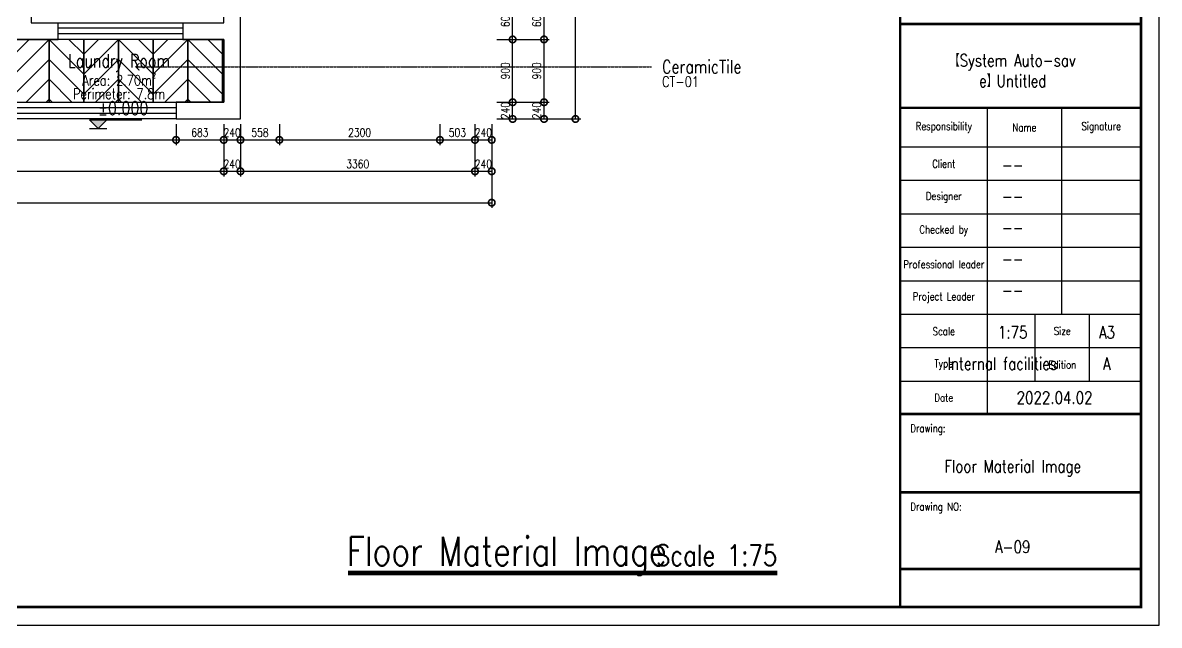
# Model space of a CAD drawing. Header units: millimetres. Extents: x 0 to 211505, y 0 to 22276.
# Drawn here: x 195220 to 211505, y 0 to 8638 of the extents above; entities that cross this region are included whole.
import ezdxf
from ezdxf import colors
from ezdxf.entities.mleader import LeaderData, LeaderLine
from ezdxf.enums import TextEntityAlignment as Align
from ezdxf.math import Vec2, Vec3

# ---------------------------------------------------------------- set-up
doc = ezdxf.new("R2010")
doc.units = ezdxf.units.MM
doc.linetypes.add('DASHED_JURAN', pattern=[3.75, 2.5, -1.25])
for name, color, linetype in [('P-填充', 138, 'Continuous'), ('P-墙体', 160, 'Continuous'), ('P-房间名', 2, 'Continuous'), ('P-房间属性', 2, 'Continuous'), ('P-标注', 44, 'Continuous'), ('P-标高', 1, 'Continuous'), ('P-玻璃窗', 136, 'Continuous'), ('V-文字', 50, 'Continuous')]:
    doc.layers.add(name, color=color, linetype=linetype)
doc.styles.add('标准', font='simplex.shx', dxfattribs={"width": 0.8, "bigfont": 'gbcbig.shx'})
doc.dimstyles.new('sjj_1-075', dxfattribs={"dimscale": 75, "dimtxt": 1.6, "dimasz": 2.5, "dimexe": 1, "dimexo": 1, "dimgap": 0.6, "dimtad": 1, "dimdec": 0, "dimzin": 12, "dimdsep": 46, "dimtxsty": '标准', "dimblk": 'DOTSMALL', "dimblk1": 'DOTSMALL', "dimblk2": 'DOTSMALL', "dimcen": 0.125, "dimclrd": 3, "dimclre": 3, "dimclrt": 14, "dimadec": 0, "dimazin": 0, "dimtfac": 1, "dimtdec": 0, "dimtix": 1, "dimtmove": 2, "dimatfit": 3, "dimldrblk": 'DOTSMALL', "dimfxl": 6, "dimfxlon": 1, "dimtvp": 1, "dimtolj": 1, "dimtzin": 0, "dimarcsym": 0})

# ---------------------------------------------------------------- blocks, each defined once
blk = doc.blocks.new('_DotSmall')
at = {"color": 0, "linetype": 'ByBlock', "const_width": 0.5}
blk.add_lwpolyline([(-0.0625, 0, 1), (0.0625, 0, 1)], format="xyb", close=True, dxfattribs=at)
blk = doc.blocks.new('*D1175')
at = {"layer": 'DEFPOINTS', "color": 0}
for p in [(202690, 18168), (203140, 18168), (202690, 7258)]:
    blk.add_point(p, dxfattribs=at)
at = {"layer": 'P-标注', "color": 3, "lineweight": -2}
for p, q in [((202765, 18168), (203215, 18168)), ((203140, 7258), (203140, 18168)), ((202765, 7258), (203215, 7258))]:
    blk.add_line(p, q, dxfattribs=at)
at = {"layer": 'P-标注', "color": 3, "lineweight": -2, "xscale": 187.5, "yscale": 187.5, "zscale": 187.5}
for p, rotation in [((203140, 18168), 89.99998127603163), ((203140, 7258), 269.9999812760316)]:
    blk.add_blockref('_DotSmall', p, dxfattribs=dict(at, rotation=rotation))
at = {"layer": 'P-标注', "color": 14, "insert": (203035, 12713), "char_height": 120, "attachment_point": 5, "rotation": 90, "style": '标准'}
blk.add_mtext('\\A1;10910', dxfattribs=at)
blk = doc.blocks.new('*D1176')
at = {"layer": 'DEFPOINTS', "color": 0}
for p in [(186420, 6508), (201940, 6508), (201940, 6058)]:
    blk.add_point(p, dxfattribs=at)
at = {"layer": 'P-标注', "color": 3, "lineweight": -2}
for p, q in [((186420, 6433), (186420, 5983)), ((201940, 6433), (201940, 5983)), ((186420, 6058), (201940, 6058))]:
    blk.add_line(p, q, dxfattribs=at)
at = {"layer": 'P-标注', "color": 3, "lineweight": -2, "xscale": 187.5, "yscale": 187.5, "zscale": 187.5, "rotation": 180}
blk.add_blockref('_DotSmall', (186420, 6058), dxfattribs=at)
at = {"layer": 'P-标注', "color": 3, "lineweight": -2, "xscale": 187.5, "yscale": 187.5, "zscale": 187.5}
blk.add_blockref('_DotSmall', (201940, 6058), dxfattribs=at)
at = {"layer": 'P-标注', "color": 14, "insert": (194180, 6163), "char_height": 120, "attachment_point": 5, "style": '标准'}
blk.add_mtext('\\A1;15520', dxfattribs=at)
blk = doc.blocks.new('*D1194')
at = {"layer": 'DEFPOINTS', "color": 0}
for p in [(202240, 7498), (202690, 7498), (202240, 7258)]:
    blk.add_point(p, dxfattribs=at)
at = {"layer": 'P-标注', "color": 3, "lineweight": -2}
for p, q in [((202315, 7498), (202765, 7498)), ((202690, 7258), (202690, 7498)), ((202315, 7258), (202765, 7258))]:
    blk.add_line(p, q, dxfattribs=at)
at = {"layer": 'P-标注', "color": 3, "lineweight": -2, "xscale": 187.5, "yscale": 187.5, "zscale": 187.5}
for p, rotation in [((202690, 7498), 269.9999812760311), ((202690, 7258), 89.99998127603108)]:
    blk.add_blockref('_DotSmall', p, dxfattribs=dict(at, rotation=rotation))
at = {"layer": 'P-标注', "color": 14, "insert": (202585, 7378), "char_height": 120, "attachment_point": 5, "rotation": 90, "style": '标准'}
blk.add_mtext('\\A1;240', dxfattribs=at)
blk = doc.blocks.new('*D1195')
at = {"layer": 'DEFPOINTS', "color": 0}
for p in [(202240, 8398), (202690, 8398), (202240, 7498)]:
    blk.add_point(p, dxfattribs=at)
at = {"layer": 'P-标注', "color": 3, "lineweight": -2}
for p, q in [((202315, 8398), (202765, 8398)), ((202690, 7498), (202690, 8398)), ((202315, 7498), (202765, 7498))]:
    blk.add_line(p, q, dxfattribs=at)
at = {"layer": 'P-标注', "color": 3, "lineweight": -2, "xscale": 187.5, "yscale": 187.5, "zscale": 187.5}
for p, rotation in [((202690, 8398), 89.99998127603247), ((202690, 7498), 269.9999812760325)]:
    blk.add_blockref('_DotSmall', p, dxfattribs=dict(at, rotation=rotation))
at = {"layer": 'P-标注', "color": 14, "insert": (202585, 7948), "char_height": 120, "attachment_point": 5, "rotation": 90, "style": '标准'}
blk.add_mtext('\\A1;900', dxfattribs=at)
blk = doc.blocks.new('*D1196')
at = {"layer": 'DEFPOINTS', "color": 0}
for p in [(202240, 8998), (202690, 8998), (202240, 8398)]:
    blk.add_point(p, dxfattribs=at)
at = {"layer": 'P-标注', "color": 3, "lineweight": -2}
for p, q in [((202315, 8998), (202765, 8998)), ((202690, 8398), (202690, 8998)), ((202315, 8398), (202765, 8398))]:
    blk.add_line(p, q, dxfattribs=at)
at = {"layer": 'P-标注', "color": 3, "lineweight": -2, "xscale": 187.5, "yscale": 187.5, "zscale": 187.5}
for p, rotation in [((202690, 8998), 89.99998127603247), ((202690, 8398), 269.9999812760325)]:
    blk.add_blockref('_DotSmall', p, dxfattribs=dict(at, rotation=rotation))
at = {"layer": 'P-标注', "color": 14, "insert": (202585, 8698), "char_height": 120, "attachment_point": 5, "rotation": 90, "style": '标准'}
blk.add_mtext('\\A1;600', dxfattribs=at)
blk = doc.blocks.new('*D1207')
at = {"layer": 'DEFPOINTS', "color": 0}
for p in [(189100, 6958), (198100, 6958), (198100, 6508)]:
    blk.add_point(p, dxfattribs=at)
at = {"layer": 'P-标注', "color": 3, "lineweight": -2}
for p, q in [((189100, 6883), (189100, 6433)), ((198100, 6883), (198100, 6433)), ((189100, 6508), (198100, 6508))]:
    blk.add_line(p, q, dxfattribs=at)
at = {"layer": 'P-标注', "color": 3, "lineweight": -2, "xscale": 187.5, "yscale": 187.5, "zscale": 187.5, "rotation": 180}
blk.add_blockref('_DotSmall', (189100, 6508), dxfattribs=at)
at = {"layer": 'P-标注', "color": 3, "lineweight": -2, "xscale": 187.5, "yscale": 187.5, "zscale": 187.5}
blk.add_blockref('_DotSmall', (198100, 6508), dxfattribs=at)
at = {"layer": 'P-标注', "color": 14, "insert": (193600, 6613), "char_height": 120, "attachment_point": 5, "style": '标准'}
blk.add_mtext('\\A1;9000', dxfattribs=at)
blk = doc.blocks.new('*D1208')
at = {"layer": 'DEFPOINTS', "color": 0}
for p in [(198100, 6958), (198340, 6958), (198340, 6508)]:
    blk.add_point(p, dxfattribs=at)
at = {"layer": 'P-标注', "color": 3, "lineweight": -2}
for p, q in [((198100, 6883), (198100, 6433)), ((198340, 6883), (198340, 6433)), ((198100, 6508), (198340, 6508))]:
    blk.add_line(p, q, dxfattribs=at)
at = {"layer": 'P-标注', "color": 3, "lineweight": -2, "xscale": 187.5, "yscale": 187.5, "zscale": 187.5}
blk.add_blockref('_DotSmall', (198100, 6508), dxfattribs=at)
at = {"layer": 'P-标注', "color": 3, "lineweight": -2, "xscale": 187.5, "yscale": 187.5, "zscale": 187.5, "rotation": 180}
blk.add_blockref('_DotSmall', (198340, 6508), dxfattribs=at)
at = {"layer": 'P-标注', "color": 14, "insert": (198220, 6613), "char_height": 120, "attachment_point": 5, "style": '标准'}
blk.add_mtext('\\A1;240', dxfattribs=at)
blk = doc.blocks.new('*D1209')
at = {"layer": 'DEFPOINTS', "color": 0}
for p in [(198340, 6958), (201700, 6958), (201700, 6508)]:
    blk.add_point(p, dxfattribs=at)
at = {"layer": 'P-标注', "color": 3, "lineweight": -2}
for p, q in [((198340, 6883), (198340, 6433)), ((201700, 6883), (201700, 6433)), ((198340, 6508), (201700, 6508))]:
    blk.add_line(p, q, dxfattribs=at)
at = {"layer": 'P-标注', "color": 3, "lineweight": -2, "xscale": 187.5, "yscale": 187.5, "zscale": 187.5, "rotation": 180}
blk.add_blockref('_DotSmall', (198340, 6508), dxfattribs=at)
at = {"layer": 'P-标注', "color": 3, "lineweight": -2, "xscale": 187.5, "yscale": 187.5, "zscale": 187.5}
blk.add_blockref('_DotSmall', (201700, 6508), dxfattribs=at)
at = {"layer": 'P-标注', "color": 14, "insert": (200020, 6613), "char_height": 120, "attachment_point": 5, "style": '标准'}
blk.add_mtext('\\A1;3360', dxfattribs=at)
blk = doc.blocks.new('*D1210')
at = {"layer": 'DEFPOINTS', "color": 0}
for p in [(201700, 6958), (201940, 6958), (201940, 6508)]:
    blk.add_point(p, dxfattribs=at)
at = {"layer": 'P-标注', "color": 3, "lineweight": -2}
for p, q in [((201700, 6883), (201700, 6433)), ((201940, 6883), (201940, 6433)), ((201700, 6508), (201940, 6508))]:
    blk.add_line(p, q, dxfattribs=at)
at = {"layer": 'P-标注', "color": 3, "lineweight": -2, "xscale": 187.5, "yscale": 187.5, "zscale": 187.5}
blk.add_blockref('_DotSmall', (201700, 6508), dxfattribs=at)
at = {"layer": 'P-标注', "color": 3, "lineweight": -2, "xscale": 187.5, "yscale": 187.5, "zscale": 187.5, "rotation": 180}
blk.add_blockref('_DotSmall', (201940, 6508), dxfattribs=at)
at = {"layer": 'P-标注', "color": 14, "insert": (201820, 6613), "char_height": 120, "attachment_point": 5, "style": '标准'}
blk.add_mtext('\\A1;240', dxfattribs=at)
blk = doc.blocks.new('*D1238')
at = {"layer": 'DEFPOINTS', "color": 0}
for p in [(201940, 7498), (202240, 7498), (201940, 7258)]:
    blk.add_point(p, dxfattribs=at)
at = {"layer": 'P-标注', "color": 3, "lineweight": -2}
for p, q in [((202015, 7498), (202315, 7498)), ((202240, 7258), (202240, 7498)), ((202015, 7258), (202315, 7258))]:
    blk.add_line(p, q, dxfattribs=at)
at = {"layer": 'P-标注', "color": 3, "lineweight": -2, "xscale": 187.5, "yscale": 187.5, "zscale": 187.5}
for p, rotation in [((202240, 7498), 269.9999812760311), ((202240, 7258), 89.99998127603108)]:
    blk.add_blockref('_DotSmall', p, dxfattribs=dict(at, rotation=rotation))
at = {"layer": 'P-标注', "color": 14, "insert": (202135, 7378), "char_height": 120, "attachment_point": 5, "rotation": 90, "style": '标准'}
blk.add_mtext('\\A1;240', dxfattribs=at)
blk = doc.blocks.new('*D1239')
at = {"layer": 'DEFPOINTS', "color": 0}
for p in [(201940, 8398), (202240, 8398), (201940, 7498)]:
    blk.add_point(p, dxfattribs=at)
at = {"layer": 'P-标注', "color": 3, "lineweight": -2}
for p, q in [((202015, 8398), (202315, 8398)), ((202240, 7498), (202240, 8398)), ((202015, 7498), (202315, 7498))]:
    blk.add_line(p, q, dxfattribs=at)
at = {"layer": 'P-标注', "color": 3, "lineweight": -2, "xscale": 187.5, "yscale": 187.5, "zscale": 187.5}
for p, rotation in [((202240, 8398), 89.99998127603247), ((202240, 7498), 269.9999812760325)]:
    blk.add_blockref('_DotSmall', p, dxfattribs=dict(at, rotation=rotation))
at = {"layer": 'P-标注', "color": 14, "insert": (202135, 7948), "char_height": 120, "attachment_point": 5, "rotation": 90, "style": '标准'}
blk.add_mtext('\\A1;900', dxfattribs=at)
blk = doc.blocks.new('*D1240')
at = {"layer": 'DEFPOINTS', "color": 0}
for p in [(201940, 8998), (202240, 8998), (201940, 8398)]:
    blk.add_point(p, dxfattribs=at)
at = {"layer": 'P-标注', "color": 3, "lineweight": -2}
for p, q in [((202015, 8998), (202315, 8998)), ((202240, 8398), (202240, 8998)), ((202015, 8398), (202315, 8398))]:
    blk.add_line(p, q, dxfattribs=at)
at = {"layer": 'P-标注', "color": 3, "lineweight": -2, "xscale": 187.5, "yscale": 187.5, "zscale": 187.5}
for p, rotation in [((202240, 8998), 89.99998127603247), ((202240, 8398), 269.9999812760325)]:
    blk.add_blockref('_DotSmall', p, dxfattribs=dict(at, rotation=rotation))
at = {"layer": 'P-标注', "color": 14, "insert": (202135, 8698), "char_height": 120, "attachment_point": 5, "rotation": 90, "style": '标准'}
blk.add_mtext('\\A1;600', dxfattribs=at)
blk = doc.blocks.new('*D1252')
at = {"layer": 'DEFPOINTS', "color": 0}
for p in [(189818, 7258), (197417, 7258), (197417, 6958)]:
    blk.add_point(p, dxfattribs=at)
at = {"layer": 'P-标注', "color": 3, "lineweight": -2}
for p, q in [((189818, 7183), (189818, 6883)), ((197417, 7183), (197417, 6883)), ((189818, 6958), (197417, 6958))]:
    blk.add_line(p, q, dxfattribs=at)
at = {"layer": 'P-标注', "color": 3, "lineweight": -2, "xscale": 187.5, "yscale": 187.5, "zscale": 187.5, "rotation": 180}
blk.add_blockref('_DotSmall', (189818, 6958), dxfattribs=at)
at = {"layer": 'P-标注', "color": 3, "lineweight": -2, "xscale": 187.5, "yscale": 187.5, "zscale": 187.5}
blk.add_blockref('_DotSmall', (197417, 6958), dxfattribs=at)
at = {"layer": 'P-标注', "color": 14, "insert": (193618, 7063), "char_height": 120, "attachment_point": 5, "style": '标准'}
blk.add_mtext('\\A1;7599', dxfattribs=at)
blk = doc.blocks.new('*D1253')
at = {"layer": 'DEFPOINTS', "color": 0}
for p in [(197417, 7258), (198100, 7258), (198100, 6958)]:
    blk.add_point(p, dxfattribs=at)
at = {"layer": 'P-标注', "color": 3, "lineweight": -2}
for p, q in [((197417, 7183), (197417, 6883)), ((198100, 7183), (198100, 6883)), ((197417, 6958), (198100, 6958))]:
    blk.add_line(p, q, dxfattribs=at)
at = {"layer": 'P-标注', "color": 3, "lineweight": -2, "xscale": 187.5, "yscale": 187.5, "zscale": 187.5, "rotation": 180}
blk.add_blockref('_DotSmall', (197417, 6958), dxfattribs=at)
at = {"layer": 'P-标注', "color": 3, "lineweight": -2, "xscale": 187.5, "yscale": 187.5, "zscale": 187.5}
blk.add_blockref('_DotSmall', (198100, 6958), dxfattribs=at)
at = {"layer": 'P-标注', "color": 14, "insert": (197758, 7063), "char_height": 120, "attachment_point": 5, "style": '标准'}
blk.add_mtext('\\A1;683', dxfattribs=at)
blk = doc.blocks.new('*D1254')
at = {"layer": 'DEFPOINTS', "color": 0}
for p in [(198100, 7258), (198340, 7258), (198340, 6958)]:
    blk.add_point(p, dxfattribs=at)
at = {"layer": 'P-标注', "color": 3, "lineweight": -2}
for p, q in [((198100, 7183), (198100, 6883)), ((198340, 7183), (198340, 6883)), ((198100, 6958), (198340, 6958))]:
    blk.add_line(p, q, dxfattribs=at)
at = {"layer": 'P-标注', "color": 3, "lineweight": -2, "xscale": 187.5, "yscale": 187.5, "zscale": 187.5}
blk.add_blockref('_DotSmall', (198100, 6958), dxfattribs=at)
at = {"layer": 'P-标注', "color": 3, "lineweight": -2, "xscale": 187.5, "yscale": 187.5, "zscale": 187.5, "rotation": 180}
blk.add_blockref('_DotSmall', (198340, 6958), dxfattribs=at)
at = {"layer": 'P-标注', "color": 14, "insert": (198220, 7063), "char_height": 120, "attachment_point": 5, "style": '标准'}
blk.add_mtext('\\A1;240', dxfattribs=at)
blk = doc.blocks.new('*D1255')
at = {"layer": 'DEFPOINTS', "color": 0}
for p in [(198340, 7258), (198897, 7258), (198897, 6958)]:
    blk.add_point(p, dxfattribs=at)
at = {"layer": 'P-标注', "color": 3, "lineweight": -2}
for p, q in [((198340, 7183), (198340, 6883)), ((198897, 7183), (198897, 6883)), ((198340, 6958), (198897, 6958))]:
    blk.add_line(p, q, dxfattribs=at)
at = {"layer": 'P-标注', "color": 3, "lineweight": -2, "xscale": 187.5, "yscale": 187.5, "zscale": 187.5, "rotation": 180}
blk.add_blockref('_DotSmall', (198340, 6958), dxfattribs=at)
at = {"layer": 'P-标注', "color": 3, "lineweight": -2, "xscale": 187.5, "yscale": 187.5, "zscale": 187.5}
blk.add_blockref('_DotSmall', (198897, 6958), dxfattribs=at)
at = {"layer": 'P-标注', "color": 14, "insert": (198619, 7063), "char_height": 120, "attachment_point": 5, "style": '标准'}
blk.add_mtext('\\A1;558', dxfattribs=at)
blk = doc.blocks.new('*D1256')
at = {"layer": 'DEFPOINTS', "color": 0}
for p in [(198897, 7258), (201197, 7258), (201197, 6958)]:
    blk.add_point(p, dxfattribs=at)
at = {"layer": 'P-标注', "color": 3, "lineweight": -2}
for p, q in [((198897, 7183), (198897, 6883)), ((201197, 7183), (201197, 6883)), ((198897, 6958), (201197, 6958))]:
    blk.add_line(p, q, dxfattribs=at)
at = {"layer": 'P-标注', "color": 3, "lineweight": -2, "xscale": 187.5, "yscale": 187.5, "zscale": 187.5, "rotation": 180}
blk.add_blockref('_DotSmall', (198897, 6958), dxfattribs=at)
at = {"layer": 'P-标注', "color": 3, "lineweight": -2, "xscale": 187.5, "yscale": 187.5, "zscale": 187.5}
blk.add_blockref('_DotSmall', (201197, 6958), dxfattribs=at)
at = {"layer": 'P-标注', "color": 14, "insert": (200047, 7063), "char_height": 120, "attachment_point": 5, "style": '标准'}
blk.add_mtext('\\A1;2300', dxfattribs=at)
blk = doc.blocks.new('*D1257')
at = {"layer": 'DEFPOINTS', "color": 0}
for p in [(201197, 7258), (201700, 7258), (201700, 6958)]:
    blk.add_point(p, dxfattribs=at)
at = {"layer": 'P-标注', "color": 3, "lineweight": -2}
for p, q in [((201197, 7183), (201197, 6883)), ((201700, 7183), (201700, 6883)), ((201197, 6958), (201700, 6958))]:
    blk.add_line(p, q, dxfattribs=at)
at = {"layer": 'P-标注', "color": 3, "lineweight": -2, "xscale": 187.5, "yscale": 187.5, "zscale": 187.5, "rotation": 180}
blk.add_blockref('_DotSmall', (201197, 6958), dxfattribs=at)
at = {"layer": 'P-标注', "color": 3, "lineweight": -2, "xscale": 187.5, "yscale": 187.5, "zscale": 187.5}
blk.add_blockref('_DotSmall', (201700, 6958), dxfattribs=at)
at = {"layer": 'P-标注', "color": 14, "insert": (201448, 7063), "char_height": 120, "attachment_point": 5, "style": '标准'}
blk.add_mtext('\\A1;503', dxfattribs=at)
blk = doc.blocks.new('*D1258')
at = {"layer": 'DEFPOINTS', "color": 0}
for p in [(201700, 7258), (201940, 7258), (201940, 6958)]:
    blk.add_point(p, dxfattribs=at)
at = {"layer": 'P-标注', "color": 3, "lineweight": -2}
for p, q in [((201700, 7183), (201700, 6883)), ((201940, 7183), (201940, 6883)), ((201700, 6958), (201940, 6958))]:
    blk.add_line(p, q, dxfattribs=at)
at = {"layer": 'P-标注', "color": 3, "lineweight": -2, "xscale": 187.5, "yscale": 187.5, "zscale": 187.5}
blk.add_blockref('_DotSmall', (201700, 6958), dxfattribs=at)
at = {"layer": 'P-标注', "color": 3, "lineweight": -2, "xscale": 187.5, "yscale": 187.5, "zscale": 187.5, "rotation": 180}
blk.add_blockref('_DotSmall', (201940, 6958), dxfattribs=at)
at = {"layer": 'P-标注', "color": 14, "insert": (201820, 7063), "char_height": 120, "attachment_point": 5, "style": '标准'}
blk.add_mtext('\\A1;240', dxfattribs=at)
blk = doc.blocks.new('sjj_地面高度2')
h = blk.add_hatch(color=14)
h.dxf.hatch_style = 1
h.paths.add_polyline_path([(1.66, 1.66), (-1.66, 1.66), (0, 0)])
at = {"color": 1}
for p, q in [((-1.66, 1.66), (8.35, 1.66)), ((0, 0), (-1.66, 1.66)), ((-1.66, 0), (1.66, 0)), ((0, 0), (1.66, 1.66))]:
    blk.add_line(p, q, dxfattribs=at)
at = {"color": 50, "transparency": 33554687, "style": '标准', "width": 0.8}
blk.add_attdef('t_地面高度', (0, 2.62), '', height=2.5, dxfattribs=at)
blk = doc.blocks.new('home_blk_58')
at = {"layer": 'P-填充'}
blk.add_lwpolyline([(123920, 23785), (121160, 23785), (121160, 19925), (123920, 19925)], close=True, dxfattribs=at)
blk = doc.blocks.new('home_blk_61')
at = {"layer": 'P-填充'}
for points in [[(121416.974747, 19685), (120920, 19188.025253), (120920, 18902.354114), (121416.974747, 19399.32886)], [(121416.974747, 19685), (121131.303607, 19685), (120920, 19473.696393), (120920, 19188.025253)], [(120920, 19685), (120920, 19473.696393), (121131.303607, 19685)], [(121913.949494, 19188.025253), (121416.974747, 19685), (121416.974747, 19399.32886), (121913.949494, 18902.354114)], [(121913.949494, 19188.025253), (121913.949494, 19473.696393), (121702.645886, 19685), (121416.974747, 19685)], [(121913.949494, 19685), (121702.645886, 19685), (121913.949494, 19473.696393)], [(122410.92424, 19685), (121913.949494, 19188.025253), (121913.949494, 18902.354114), (122410.92424, 19399.32886)], [(122410.92424, 19685), (122125.253101, 19685), (121913.949494, 19473.696393), (121913.949494, 19188.025253)], [(121913.949494, 19685), (121913.949494, 19473.696393), (122125.253101, 19685)], [(122907.898987, 19188.025253), (122410.92424, 19685), (122410.92424, 19399.32886), (122907.898987, 18902.354114)], [(122907.898987, 19188.025253), (122907.898987, 19473.696393), (122696.59538, 19685), (122410.92424, 19685)], [(122907.898987, 19685), (122696.59538, 19685), (122907.898987, 19473.696393)], [(123404.873734, 19685), (122907.898987, 19188.025253), (122907.898987, 18902.354114), (123404.873734, 19399.32886)], [(123404.873734, 19685), (123119.202595, 19685), (122907.898987, 19473.696393), (122907.898987, 19188.025253)], [(122907.898987, 19685), (122907.898987, 19473.696393), (123119.202595, 19685)], [(123901.848481, 19188.025253), (123404.873734, 19685), (123404.873734, 19399.32886), (123901.848481, 18902.354114)], [(123901.848481, 19188.025253), (123901.848481, 19473.696393), (123690.544874, 19685), (123404.873734, 19685)], [(123901.848481, 19685), (123690.544874, 19685), (123901.848481, 19473.696393)], [(123920, 19685), (123901.848481, 19685), (123901.848481, 19473.696393), (123920, 19491.847912)], [(121416.974747, 19113.657721), (121416.974747, 19399.32886), (120920, 18902.354114), (120920, 18785), (121088.317026, 18785)], [(121913.949494, 18785), (121913.949494, 18902.354114), (121416.974747, 19399.32886), (121416.974747, 19113.657721), (121745.632468, 18785)], [(122410.92424, 19113.657721), (122410.92424, 19399.32886), (121913.949494, 18902.354114), (121913.949494, 18785), (122082.26652, 18785)], [(122907.898987, 18785), (122907.898987, 18902.354114), (122410.92424, 19399.32886), (122410.92424, 19113.657721), (122739.581961, 18785)], [(123404.873734, 19113.657721), (123404.873734, 19399.32886), (122907.898987, 18902.354114), (122907.898987, 18785), (123076.216013, 18785)], [(123901.848481, 18785), (123901.848481, 18902.354114), (123404.873734, 19399.32886), (123404.873734, 19113.657721), (123733.531455, 18785)], [(123920, 19491.847912), (123901.848481, 19473.696393), (123901.848481, 19188.025253), (123920, 19206.176772)], [(121416.974747, 18827.986581), (121416.974747, 19113.657721), (121088.317026, 18785), (121373.988166, 18785)], [(121745.632468, 18785), (121416.974747, 19113.657721), (121416.974747, 18827.986581), (121459.961328, 18785)], [(122410.92424, 18827.986581), (122410.92424, 19113.657721), (122082.26652, 18785), (122367.937659, 18785)], [(122739.581961, 18785), (122410.92424, 19113.657721), (122410.92424, 18827.986581), (122453.910822, 18785)], [(123404.873734, 18827.986581), (123404.873734, 19113.657721), (123076.216013, 18785), (123361.887153, 18785)], [(123733.531455, 18785), (123404.873734, 19113.657721), (123404.873734, 18827.986581), (123447.860315, 18785)], [(123920, 19206.176772), (123901.848481, 19188.025253), (123901.848481, 18902.354114), (123920, 18920.505633)], [(123920, 18920.505633), (123901.848481, 18902.354114), (123901.848481, 18785), (123920, 18785)], [(121416.974747, 18827.986581), (121373.988166, 18785), (121416.974747, 18785)], [(121416.974747, 18827.986581), (121416.974747, 18785), (121459.961328, 18785)], [(122410.92424, 18827.986581), (122367.937659, 18785), (122410.92424, 18785)], [(122410.92424, 18827.986581), (122410.92424, 18785), (122453.910822, 18785)], [(123404.873734, 18827.986581), (123361.887153, 18785), (123404.873734, 18785)], [(123404.873734, 18827.986581), (123404.873734, 18785), (123447.860315, 18785)]]:
    blk.add_lwpolyline(points, close=True, dxfattribs=at)
blk = doc.blocks.new('home_blk_112')
at = {"layer": 'P-玻璃窗'}
blk.add_lwpolyline([(123332.813901, 19685), (121547.634529, 19685), (121547.634529, 19925), (123332.813901, 19925)], close=True, dxfattribs=at)
for points in [[(123332.813901, 19845), (121547.634529, 19845)], [(123332.813901, 19765), (121547.634529, 19765)]]:
    blk.add_lwpolyline(points, dxfattribs=at)
blk = doc.blocks.new('home_blk_113')
at = {"layer": 'P-玻璃窗'}
blk.add_lwpolyline([(123237.118834, 18545), (115638.464126, 18545), (115638.464126, 18785), (123237.118834, 18785)], close=True, dxfattribs=at)
for points in [[(123237.118834, 18705), (115638.464126, 18705)], [(123237.118834, 18625), (115638.464126, 18625)]]:
    blk.add_lwpolyline(points, dxfattribs=at)
blk = doc.blocks.new('title_block_a3')
at = {"color": 142}
for p, q in [((420, 0), (420, 297)), ((387.15, 98.9), (387.15, 40.4)), ((401.32, 98.9), (401.32, 59.4)), ((416.5, 91.4), (370.5, 91.4)), ((416.5, 85), (370.5, 85)), ((416.5, 78.6), (370.5, 78.6)), ((416.5, 72.2), (370.5, 72.2)), ((416.5, 65.8), (370.5, 65.8)), ((416.5, 59.4), (370.5, 59.4)), ((396.28, 46.77), (396.28, 59.4)), ((406.66, 46.77), (406.66, 59.4)), ((416.5, 53), (370.5, 53)), ((416.5, 46.6), (370.5, 46.6)), ((416.5, 40.4), (370.5, 40.4)), ((0, 0), (420, 0))]:
    blk.add_line(p, q, dxfattribs=at)
at = {"color": 142, "const_width": 0.5}
blk.add_lwpolyline([(3.5, 293.5), (416.5, 293.5), (416.5, 3.5), (3.5, 3.5)], close=True, dxfattribs=at)
at = {"color": 142, "ltscale": 2, "const_width": 0.5}
blk.add_lwpolyline([(370.5, 293.5), (370.5, 3.5)], dxfattribs=at)
at = {"color": 142, "const_width": 0.5}
for points in [[(370.5, 114.9), (416.5, 114.9)], [(370.5, 98.9), (416.5, 98.9)], [(370.43, 40.4), (416.5, 40.4)], [(370.5, 25.43), (416.5, 25.43)], [(370.5, 10.75), (416.5, 10.75)]]:
    blk.add_lwpolyline(points, dxfattribs=at)
at = {"color": 142, "ltscale": 2, "char_height": 1.5, "style": '标准'}
for s, insert, width, attachment_point in [('Responsibility', (378.83, 95.15), 16.6528, 5), ('Name', (394.24, 95.15), 14.1701, 5), ('Signature', (408.91, 95.15), 15.1772, 5), ('Client', (378.83, 88.2), 16.6528, 5), ('Designer ', (378.83, 81.8), 16.6528, 5), ('Checked by ', (378.83, 75.4), 16.6528, 5), ('Professional leader ', (378.83, 69), 16.6528, 5), ('Project Leader', (378.83, 62.6), 16.6528, 5), ('Scale', (378.83, 56.2), 16.6528, 5), ('Size', (401.47, 56.24), 10.3772, 5), ('Type', (378.83, 49.8), 16.6528, 5), ('Edition', (401.47, 49.8), 10.3772, 5), ('Date', (378.83, 43.5), 16.6528, 5), ('Drawing:', (372.44, 38.4), 44, 1), ('Drawing NO: ', (372.44, 23.43), 43.9606, 1)]:
    blk.add_mtext(s, dxfattribs=dict(at, insert=insert, width=width, attachment_point=attachment_point))
blk = doc.blocks.new('sjj_图纸名称3')
at = {"color": 142, "const_width": 0.885}
blk.add_lwpolyline([(0, 0), (82, 0)], dxfattribs=at)
at = {"color": 51, "style": '标准', "width": 0.8, "flags": 8}
blk.add_attdef('t_图纸标题', (-0.19, 1.39), '', height=5.5, dxfattribs=at)
at = {"color": 51, "style": '标准', "width": 0.8}
blk.add_attdef('t_标题比例', text='', height=4, dxfattribs=at).set_placement((82, 1.39), align=Align.RIGHT)
blk = doc.blocks.new('sjj_arrow')
blk.add_line((0, 0), (-1, 0))
at = {"const_width": 0.2}
blk.add_lwpolyline([(-0.71, -0.71), (0, 0), (-0.71, 0.71)], dxfattribs=at)

msp = doc.modelspace()

# ---------------------------------------------------------------- linework, layer by layer
at = {"layer": 'P-填充'}
msp.add_lwpolyline([(195099.9, 8397.8), (195099.9, 7497.8), (198099.9, 7497.8), (198099.9, 8397.8), (198099.9, 8397.8)], close=True, dxfattribs=at)
at = {"layer": 'P-墙体'}
for p, q in [((198339.9, 7257.8), (198339.9, 8997.8)), ((195727.5, 8397.8), (195727.5, 8637.8)), ((197512.7, 8637.8), (197512.7, 8397.8)), ((195099.9, 8397.8), (195727.5, 8397.8)), ((197512.7, 8397.8), (198099.9, 8397.8)), ((198099.9, 8397.8), (198099.9, 7497.8)), ((198099.9, 7497.8), (197417, 7497.8)), ((197417, 7497.8), (197417, 7257.8)), ((197417, 7257.8), (198339.9, 7257.8))]:
    msp.add_line(p, q, dxfattribs=at)

# ---------------------------------------------------------------- block references
at = {"color": 0, "linetype": 'ByBlock', "xscale": 75.00187504687618, "yscale": 75.00187504687618, "zscale": 75.00187504687618}
msp.add_blockref('title_block_a3', (180004.5, 0), dxfattribs=at)
at = {"layer": 'P-填充', "color": 0, "linetype": 'ByBlock'}
for name in ['home_blk_58', 'home_blk_61']:
    msp.add_blockref(name, (74179.9, -11287.2), dxfattribs=at)
at = {"layer": 'P-标高', "color": 0, "linetype": 'ByBlock', "xscale": 75, "yscale": 75}
msp.add_blockref('sjj_地面高度2', (196299.9, 7122.8), dxfattribs=at).add_auto_attribs({'t_地面高度': '±0.000'})
at = {"layer": 'P-玻璃窗', "color": 0, "linetype": 'ByBlock'}
for name in ['home_blk_112', 'home_blk_113']:
    msp.add_blockref(name, (74179.9, -11287.2), dxfattribs=at)
at = {"layer": 'V-文字', "color": 0, "linetype": 'ByBlock', "xscale": 75.00187504687618, "yscale": 75.00187504687618, "zscale": 75.00187504687618}
msp.add_blockref('sjj_图纸名称3', (199880, 750), dxfattribs=at).add_auto_attribs({'t_图纸标题': 'Floor Material Image', 't_标题比例': 'Scale 1:75'})

# ---------------------------------------------------------------- texts
at = {"layer": 'P-房间名', "insert": (196599.9, 8060.3), "char_height": 187.5, "attachment_point": 5, "style": '标准'}
msp.add_mtext('Laundry Room', dxfattribs=at)
at = {"layer": 'P-房间属性', "char_height": 150, "attachment_point": 5, "style": '标准'}
for s, insert in [('Area: 2.70m\\A2;{\\H0.5x;\\S2^ ;}', (196599.9, 7827.8)), ('Perimeter: 7.8m', (196599.9, 7617.8))]:
    msp.add_mtext(s, dxfattribs=dict(at, insert=insert))
at = {"layer": 'V-文字', "style": '标准'}
for s, insert, char_height, attachment_point in [('【System Auto-sav\\Pe】Untitled', (209405.2, 7950.2), 176.254, 5), ('CeramicTile', (204380.1, 7912.6), 187.505, 7), ('CT-01', (204380.1, 7717.6), 150, 7), ('--', (209405.2, 6600.2), 176.25, 5), ('--', (209405.2, 6150.2), 176.25, 5), ('--', (209405.2, 5700.1), 176.25, 5), ('--', (209405.2, 5250.1), 176.25, 5), ('--', (209405.2, 4800.1), 176.25, 5), ('1:75', (209405.2, 4200.1), 176.25, 5), ('A3', (210755.3, 4200.1), 176.25, 5), ('Internal facilities', (209255.2, 3750.1), 176.254, 5), ('A', (210755.3, 3750.1), 176.3, 5), ('2022.04.02', (210005.3, 3262.6), 176.25, 5), ('Floor Material Image', (209405.2, 2250.1), 176.254, 5), ('A-09', (209405.2, 1125), 176.25, 5)]:
    msp.add_mtext(s, dxfattribs=dict(at, insert=insert, char_height=char_height, attachment_point=attachment_point))

# ---------------------------------------------------------------- dimensions: what is measured, and where the dimension line sits
at = {"layer": 'P-标注'}
for base, p1, p2, picture, middle in [((203139.9, 18167.8), (202689.9, 7257.8), (202689.9, 18167.8), '*D1175', (203034.9, 12712.8)), ((202239.9, 8997.8), (201939.9, 8397.8), (201939.9, 8997.8), '*D1240', (202134.9, 8697.8)), ((202689.9, 8997.8), (202239.9, 8397.8), (202239.9, 8997.8), '*D1196', (202584.9, 8697.8)), ((202239.9, 8397.8), (201939.9, 7497.8), (201939.9, 8397.8), '*D1239', (202134.9, 7947.8)), ((202689.9, 8397.8), (202239.9, 7497.8), (202239.9, 8397.8), '*D1195', (202584.9, 7947.8)), ((202239.9, 7497.8), (201939.9, 7257.8), (201939.9, 7497.8), '*D1238', (202134.9, 7377.8)), ((202689.9, 7497.8), (202239.9, 7257.8), (202239.9, 7497.8), '*D1194', (202584.9, 7377.8))]:
    dim = msp.add_linear_dim(base=base, p1=p1, p2=p2, angle=89.99998, dimstyle='sjj_1-075', dxfattribs=at)
    dim.commit()
    dim.dimension.update_dxf_attribs({"geometry": picture, "text_midpoint": middle})
for base, p1, p2, picture, middle in [((197417, 6957.8), (189818.3, 7257.8), (197417, 7257.8), '*D1252', (193617.6, 7062.8)), ((198099.9, 6957.8), (197417, 7257.8), (198099.9, 7257.8), '*D1253', (197758.4, 7062.8)), ((198339.9, 6957.8), (198099.9, 7257.8), (198339.9, 7257.8), '*D1254', (198219.9, 7062.8)), ((198897.3881, 6957.8178), (198339.8545, 7257.8178), (198897.3881, 7257.8178), '*D1255', (198618.6213, 7062.8178)), ((201196.9285, 6957.8178), (198897.3881, 7257.8178), (201196.9285, 7257.8178), '*D1256', (200047.1583, 7062.8178)), ((201699.9, 6957.8), (201196.9, 7257.8), (201699.9, 7257.8), '*D1257', (201448.4, 7062.8)), ((201939.9, 6957.8), (201699.9, 7257.8), (201939.9, 7257.8), '*D1258', (201819.9, 7062.8)), ((198099.9, 6507.8), (189099.9, 6957.8), (198099.9, 6957.8), '*D1207', (193599.9, 6612.8)), ((198339.9, 6507.8), (198099.9, 6957.8), (198339.9, 6957.8), '*D1208', (198219.9, 6612.8)), ((201699.9, 6507.8), (198339.9, 6957.8), (201699.9, 6957.8), '*D1209', (200019.9, 6612.8)), ((201939.9, 6507.8), (201699.9, 6957.8), (201939.9, 6957.8), '*D1210', (201819.9, 6612.8)), ((201939.9, 6057.8), (186419.9, 6507.8), (201939.9, 6507.8), '*D1176', (194179.9, 6162.8))]:
    dim = msp.add_linear_dim(base=base, p1=p1, p2=p2, dimstyle='sjj_1-075', dxfattribs=at)
    dim.commit()
    dim.dimension.update_dxf_attribs({"geometry": picture, "text_midpoint": middle})

# ---------------------------------------------------------------- leaders
at = {"layer": 'V-文字'}
ml = msp.add_multileader_mtext('Standard', dxfattribs=at)
ml.set_content('', color=256, style='标准')
ml.set_leader_properties(color=8, linetype='DASHED_JURAN', lineweight=-1)
ml.set_arrow_properties(name='sjj_arrow')
ml.build(insert=Vec2(0, 0))
ml.multileader.update_dxf_attribs({"dogleg_length": 0, "arrow_head_size": 75})
ctx = ml.context
ctx.base_point, ctx.char_height, ctx.arrow_head_size, ctx.landing_gap_size, ctx.plane_origin = Vec3(204230.1, 8006.4), 150, 75, 75, Vec3(180004.5, 0)
ctx.attachment_type = 1
notes = []
notes.append((ctx, [(0, (1, 1, 0), (204230.1, 8006.4), (1, 0), 0, [(0, [(196839.3, 8006.4)], 0, [])])]))
ctx.mtext.insert = Vec3(204305.1, 8081.4)
for ctx, leaders in notes:
    for number, flags, end, landing, length, lines in leaders:
        leader = LeaderData()
        leader.index, (leader.has_last_leader_line, leader.has_dogleg_vector, leader.attachment_direction) = number, flags
        leader.last_leader_point, leader.dogleg_vector, leader.dogleg_length = Vec3(end), Vec3(landing), length
        for number, points, colour, breaks in lines:
            line = LeaderLine()
            line.index, line.vertices, line.color, line.breaks = number, Vec3.list(points), colors.encode_raw_color(colour), breaks
            leader.lines.append(line)
        ctx.leaders.append(leader)

doc.saveas('drawing.dxf')
